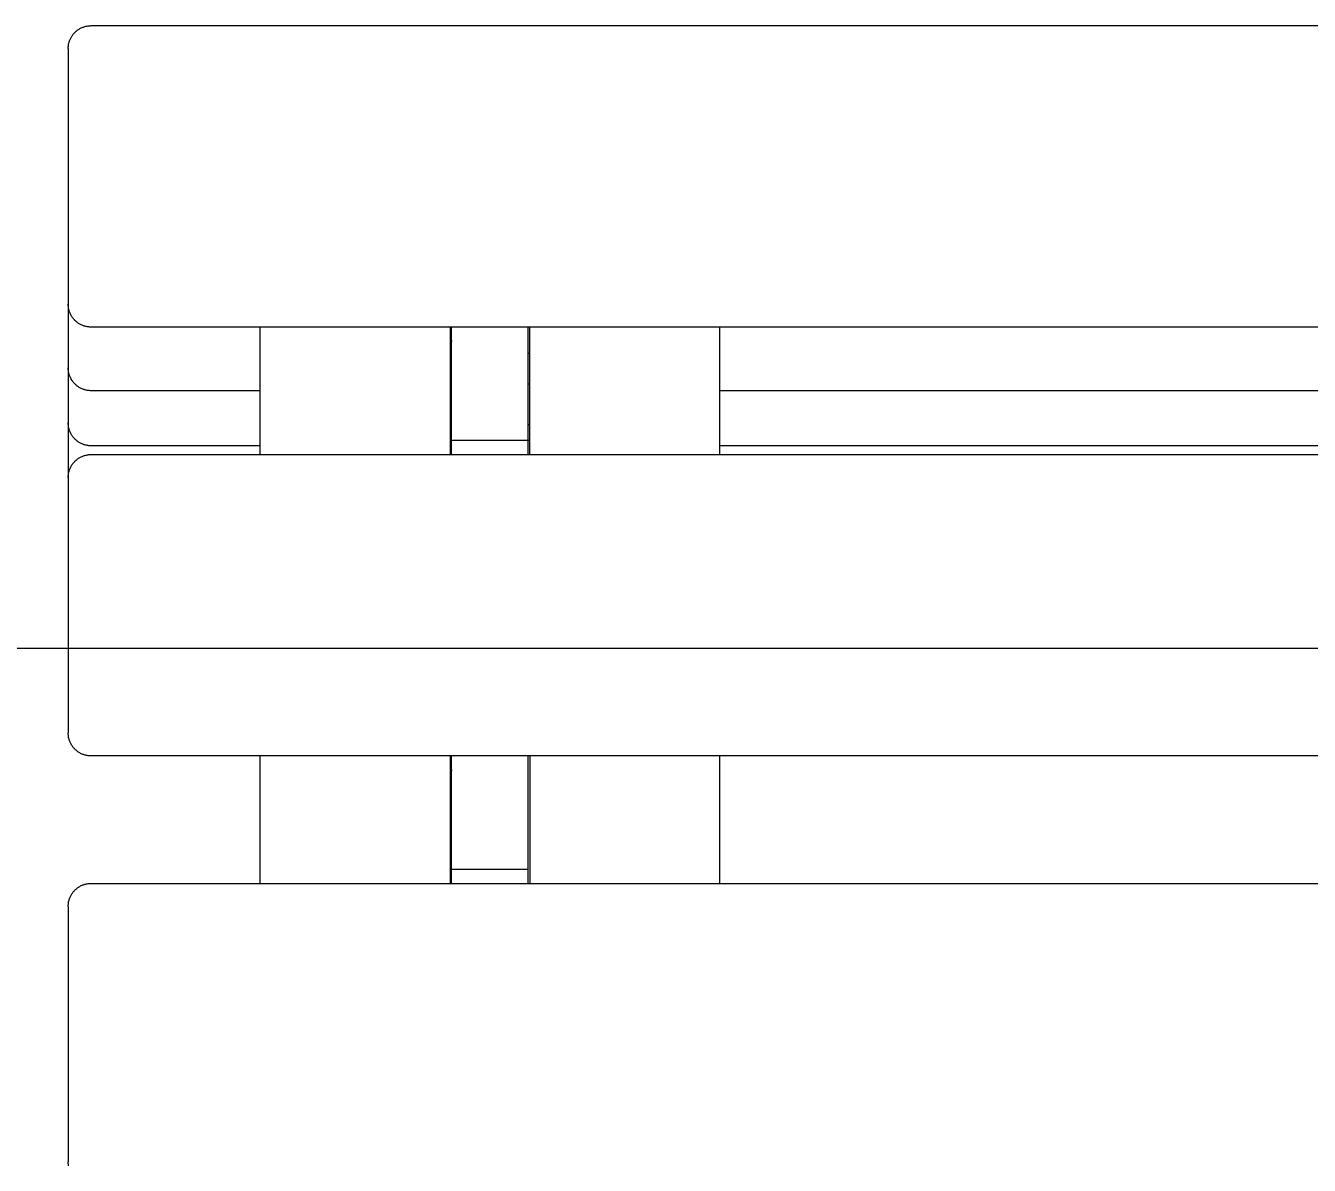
# Model space of a CAD drawing. Header units: millimetres. Extents: x -213 to 4577, y -424 to 2634.
# Drawn here: x 125.4 to 292.8, y 1005.8 to 1154.5 of the extents above; entities that cross this region are included whole.
import ezdxf

# ---------------------------------------------------------------- set-up
doc = ezdxf.new("R2010")
doc.units = ezdxf.units.MM
doc.layers.add('ZANO_R', color=7, linetype='Continuous', lineweight=0)
doc.layers.add('ZANO_W', color=1, linetype='Continuous', lineweight=0)
doc.styles.add('Arial', font='arial.ttf')
doc.styles.get("Standard").update_dxf_attribs({"font": 'ARIALUNI.TTF'})
doc.dimstyles.new('pl i ang', dxfattribs={"dimtxt": 50, "dimasz": 50, "dimexe": 1.25, "dimexo": 0.625, "dimgap": 10, "dimtad": 1, "dimtoh": 1, "dimtxsty": 'Standard', "dimcen": 2.5, "dimclrd": 1, "dimclre": 1, "dimclrt": 1, "dimadec": 0, "dimazin": 0, "dimtfac": 1, "dimtmove": 0, "dimatfit": 3, "dimfxl": 1, "dimarcsym": 1})

# ---------------------------------------------------------------- blocks, each defined once
blk = doc.blocks.new('*D431')
at = {"layer": 'ZANO_W', "color": 1, "lineweight": -2}
for p, q in [((123.92, 1154.52), (-47.8, 1154.52)), ((-37.8, 1114.52), (-37.8, 763.54)), ((123.92, 723.54), (-47.8, 723.54))]:
    blk.add_line(p, q, dxfattribs=at)
at = {"layer": 'ZANO_W', "color": 1}
for points in [[(-31.14, 1114.52), (-44.47, 1114.52), (-37.8, 1154.52)], [(-44.47, 763.54), (-31.14, 763.54), (-37.8, 723.54)]]:
    blk.add_solid(points, dxfattribs=at)
at = {"layer": 'ZANO_W', "color": 1, "insert": (-68.24, 939.03), "char_height": 40, "attachment_point": 5, "rotation": 90, "style": 'Arial'}
blk.add_mtext('431', dxfattribs=at)

msp = doc.modelspace()

# ---------------------------------------------------------------- linework, layer by layer
at = {"layer": 'ZANO_R'}
for p, q in [((131.66, 1153.49), (131.73, 1153.56)), ((131.73, 1153.56), (131.8, 1153.64)), ((131.8, 1153.64), (131.87, 1153.71)), ((131.87, 1153.71), (131.95, 1153.78)), ((131.95, 1153.78), (132.03, 1153.84)), ((132.03, 1153.84), (132.11, 1153.91)), ((132.11, 1153.91), (132.19, 1153.97)), ((132.19, 1153.97), (132.28, 1154.02)), ((132.28, 1154.02), (132.36, 1154.08)), ((132.36, 1154.08), (132.45, 1154.13)), ((132.45, 1154.13), (132.54, 1154.18)), ((132.54, 1154.18), (132.63, 1154.23)), ((132.63, 1154.23), (132.73, 1154.27)), ((132.73, 1154.27), (132.82, 1154.31)), ((132.82, 1154.31), (132.92, 1154.34)), ((132.92, 1154.34), (133.01, 1154.38)), ((133.01, 1154.38), (133.11, 1154.4)), ((133.11, 1154.4), (133.21, 1154.43)), ((133.21, 1154.43), (133.31, 1154.45)), ((133.31, 1154.45), (133.41, 1154.47)), ((133.41, 1154.47), (133.51, 1154.49)), ((133.51, 1154.49), (133.61, 1154.5)), ((133.61, 1154.5), (133.72, 1154.51)), ((133.72, 1154.51), (133.82, 1154.51)), ((133.82, 1154.51), (133.92, 1154.52)), ((133.92, 1154.52), (1927.92, 1154.52)), ((130.94, 1151.82), (130.95, 1151.92)), ((130.95, 1151.92), (130.96, 1152.03)), ((130.96, 1152.03), (130.98, 1152.13)), ((130.98, 1152.13), (131.01, 1152.23)), ((131.01, 1152.23), (131.03, 1152.33)), ((131.03, 1152.33), (131.06, 1152.42)), ((131.06, 1152.42), (131.09, 1152.52)), ((131.09, 1152.52), (131.13, 1152.62)), ((131.13, 1152.62), (131.17, 1152.71)), ((131.17, 1152.71), (131.21, 1152.8)), ((131.21, 1152.8), (131.26, 1152.9)), ((131.26, 1152.9), (131.31, 1152.99)), ((131.31, 1152.99), (131.36, 1153.07)), ((131.36, 1153.07), (131.41, 1153.16)), ((131.41, 1153.16), (131.47, 1153.25)), ((131.47, 1153.25), (131.53, 1153.33)), ((131.53, 1153.33), (131.59, 1153.41)), ((131.59, 1153.41), (131.66, 1153.49)), ((130.92, 1151.62), (130.93, 1151.72)), ((130.92, 1151.52), (130.92, 1151.62)), ((130.92, 1151.52), (130.92, 1150.16)), ((130.93, 1151.72), (130.94, 1151.82)), ((130.92, 1150.16), (130.92, 1118.19)), ((130.92, 1118.19), (130.92, 1114.14)), ((130.92, 1118.09), (130.92, 1118.19)), ((130.93, 1117.99), (130.92, 1118.09)), ((130.94, 1117.89), (130.93, 1117.99)), ((130.95, 1117.78), (130.94, 1117.89)), ((130.96, 1117.68), (130.95, 1117.78)), ((130.98, 1117.58), (130.96, 1117.68)), ((131.01, 1117.48), (130.98, 1117.58)), ((131.03, 1117.38), (131.01, 1117.48)), ((131.06, 1117.29), (131.03, 1117.38)), ((131.09, 1117.19), (131.06, 1117.29)), ((131.13, 1117.09), (131.09, 1117.19)), ((131.17, 1117), (131.13, 1117.09)), ((131.21, 1116.9), (131.17, 1117)), ((131.26, 1116.81), (131.21, 1116.9)), ((131.31, 1116.72), (131.26, 1116.81)), ((131.36, 1116.63), (131.31, 1116.72)), ((131.41, 1116.55), (131.36, 1116.63)), ((131.47, 1116.46), (131.41, 1116.55)), ((131.53, 1116.38), (131.47, 1116.46)), ((131.59, 1116.3), (131.53, 1116.38)), ((131.66, 1116.22), (131.59, 1116.3)), ((131.73, 1116.15), (131.66, 1116.22)), ((131.8, 1116.07), (131.73, 1116.15)), ((131.87, 1116), (131.8, 1116.07)), ((131.95, 1115.93), (131.87, 1116)), ((132.03, 1115.87), (131.95, 1115.93)), ((132.11, 1115.8), (132.03, 1115.87)), ((132.19, 1115.74), (132.11, 1115.8)), ((132.28, 1115.68), (132.19, 1115.74)), ((132.36, 1115.63), (132.28, 1115.68)), ((132.45, 1115.58), (132.36, 1115.63)), ((132.54, 1115.53), (132.45, 1115.58)), ((132.63, 1115.48), (132.54, 1115.53)), ((132.73, 1115.44), (132.63, 1115.48)), ((132.82, 1115.4), (132.73, 1115.44)), ((132.92, 1115.37), (132.82, 1115.4)), ((133.01, 1115.33), (132.92, 1115.37)), ((133.11, 1115.3), (133.01, 1115.33)), ((133.21, 1115.28), (133.11, 1115.3)), ((133.31, 1115.26), (133.21, 1115.28)), ((133.41, 1115.24), (133.31, 1115.26)), ((133.51, 1115.22), (133.41, 1115.24)), ((133.61, 1115.21), (133.51, 1115.22)), ((133.72, 1115.2), (133.61, 1115.21)), ((133.82, 1115.19), (133.72, 1115.2)), ((133.92, 1115.19), (133.82, 1115.19)), ((1927.92, 1115.19), (133.92, 1115.19)), ((155.92, 1115.19), (155.92, 1098.57)), ((180.72, 1115.19), (180.72, 1098.57)), ((180.92, 1113.39), (180.92, 1115.19)), ((190.92, 1113.39), (190.92, 1115.19)), ((191.12, 1098.57), (191.12, 1115.19)), ((215.92, 1098.57), (215.92, 1115.19)), ((130.92, 1114.14), (130.92, 1109.89)), ((180.92, 1113.39), (180.92, 1113.26)), ((190.92, 1113.26), (190.92, 1113.39)), ((180.92, 1111.73), (180.72, 1111.73)), ((180.92, 1103.27), (180.92, 1113.26)), ((190.92, 1103.27), (190.92, 1113.26)), ((191.12, 1111.73), (190.92, 1111.73)), ((130.92, 1109.89), (130.92, 1106.96)), ((130.92, 1109.79), (130.92, 1109.89)), ((130.93, 1109.68), (130.92, 1109.79)), ((130.94, 1109.58), (130.93, 1109.68)), ((130.95, 1109.48), (130.94, 1109.58)), ((130.96, 1109.38), (130.95, 1109.48)), ((130.98, 1109.28), (130.96, 1109.38)), ((131.01, 1109.18), (130.98, 1109.28)), ((131.03, 1109.08), (131.01, 1109.18)), ((131.06, 1108.98), (131.03, 1109.08)), ((131.09, 1108.88), (131.06, 1108.98)), ((131.13, 1108.79), (131.09, 1108.88)), ((131.17, 1108.69), (131.13, 1108.79)), ((131.21, 1108.6), (131.17, 1108.69)), ((131.26, 1108.51), (131.21, 1108.6)), ((131.31, 1108.42), (131.26, 1108.51)), ((131.36, 1108.33), (131.31, 1108.42)), ((130.92, 1106.96), (130.92, 1102.71)), ((131.41, 1108.24), (131.36, 1108.33)), ((131.47, 1108.16), (131.41, 1108.24)), ((131.53, 1108.08), (131.47, 1108.16)), ((131.59, 1108), (131.53, 1108.08)), ((131.66, 1107.92), (131.59, 1108)), ((131.73, 1107.84), (131.66, 1107.92)), ((131.8, 1107.77), (131.73, 1107.84)), ((131.87, 1107.7), (131.8, 1107.77)), ((131.95, 1107.63), (131.87, 1107.7)), ((132.03, 1107.56), (131.95, 1107.63)), ((132.11, 1107.5), (132.03, 1107.56)), ((132.19, 1107.44), (132.11, 1107.5)), ((132.28, 1107.38), (132.19, 1107.44)), ((132.36, 1107.33), (132.28, 1107.38)), ((132.45, 1107.27), (132.36, 1107.33)), ((132.54, 1107.22), (132.45, 1107.27)), ((132.63, 1107.18), (132.54, 1107.22)), ((132.73, 1107.14), (132.63, 1107.18)), ((132.82, 1107.1), (132.73, 1107.14)), ((132.92, 1107.06), (132.82, 1107.1)), ((133.01, 1107.03), (132.92, 1107.06)), ((133.11, 1107), (133.01, 1107.03)), ((133.21, 1106.97), (133.11, 1107)), ((133.31, 1106.95), (133.21, 1106.97)), ((133.41, 1106.93), (133.31, 1106.95)), ((133.51, 1106.92), (133.41, 1106.93)), ((133.61, 1106.9), (133.51, 1106.92)), ((133.72, 1106.9), (133.61, 1106.9)), ((133.82, 1106.89), (133.72, 1106.9)), ((133.92, 1106.89), (133.82, 1106.89)), ((155.92, 1106.89), (133.92, 1106.89)), ((180.92, 1107.76), (180.72, 1107.76)), ((191.12, 1107.76), (190.92, 1107.76)), ((1000.92, 1106.89), (215.92, 1106.89)), ((130.92, 1102.71), (130.92, 1099.78)), ((130.92, 1102.61), (130.92, 1102.71)), ((130.93, 1102.5), (130.92, 1102.61)), ((130.94, 1102.4), (130.93, 1102.5)), ((130.95, 1102.3), (130.94, 1102.4)), ((130.96, 1102.2), (130.95, 1102.3)), ((130.98, 1102.1), (130.96, 1102.2)), ((131.01, 1102), (130.98, 1102.1)), ((131.03, 1101.9), (131.01, 1102)), ((131.06, 1101.8), (131.03, 1101.9)), ((131.09, 1101.7), (131.06, 1101.8)), ((131.13, 1101.61), (131.09, 1101.7)), ((180.72, 1102.49), (180.82, 1102.5)), ((180.82, 1102.5), (180.92, 1102.51)), ((180.92, 1100.4), (180.92, 1103.27)), ((190.92, 1100.4), (190.92, 1103.27)), ((190.92, 1102.51), (191.02, 1102.5)), ((191.02, 1102.5), (191.12, 1102.49)), ((131.17, 1101.51), (131.13, 1101.61)), ((131.21, 1101.42), (131.17, 1101.51)), ((131.26, 1101.33), (131.21, 1101.42)), ((131.31, 1101.24), (131.26, 1101.33)), ((131.36, 1101.15), (131.31, 1101.24)), ((131.41, 1101.06), (131.36, 1101.15)), ((131.47, 1100.98), (131.41, 1101.06)), ((131.53, 1100.89), (131.47, 1100.98)), ((131.59, 1100.81), (131.53, 1100.89)), ((131.66, 1100.74), (131.59, 1100.81)), ((131.73, 1100.66), (131.66, 1100.74)), ((131.8, 1100.59), (131.73, 1100.66)), ((131.87, 1100.51), (131.8, 1100.59)), ((131.95, 1100.45), (131.87, 1100.51)), ((132.03, 1100.38), (131.95, 1100.45)), ((132.11, 1100.32), (132.03, 1100.38)), ((132.19, 1100.26), (132.11, 1100.32)), ((132.28, 1100.2), (132.19, 1100.26)), ((132.36, 1100.14), (132.28, 1100.2)), ((132.45, 1100.09), (132.36, 1100.14)), ((132.54, 1100.04), (132.45, 1100.09)), ((132.63, 1100), (132.54, 1100.04)), ((132.73, 1099.96), (132.63, 1100)), ((180.82, 1100.41), (180.72, 1100.42)), ((180.92, 1100.4), (180.82, 1100.41)), ((180.92, 1098.57), (180.92, 1100.4)), ((190.92, 1100.4), (180.92, 1100.4)), ((191.02, 1100.41), (190.92, 1100.4)), ((190.92, 1098.57), (190.92, 1100.4)), ((191.12, 1100.42), (191.02, 1100.41)), ((130.92, 1099.78), (130.92, 1095.57)), ((132.63, 1098.27), (132.73, 1098.32)), ((132.82, 1099.92), (132.73, 1099.96)), ((132.73, 1098.32), (132.82, 1098.36)), ((132.92, 1099.88), (132.82, 1099.92)), ((132.82, 1098.36), (132.92, 1098.39)), ((133.01, 1099.85), (132.92, 1099.88)), ((132.92, 1098.39), (133.01, 1098.43)), ((133.11, 1099.82), (133.01, 1099.85)), ((133.01, 1098.43), (133.11, 1098.45)), ((133.21, 1099.79), (133.11, 1099.82)), ((133.11, 1098.45), (133.21, 1098.48)), ((133.31, 1099.77), (133.21, 1099.79)), ((133.21, 1098.48), (133.31, 1098.5)), ((133.41, 1099.75), (133.31, 1099.77)), ((133.31, 1098.5), (133.41, 1098.52)), ((133.51, 1099.74), (133.41, 1099.75)), ((133.41, 1098.52), (133.51, 1098.54)), ((133.61, 1099.72), (133.51, 1099.74)), ((133.51, 1098.54), (133.61, 1098.55)), ((133.72, 1099.71), (133.61, 1099.72)), ((133.61, 1098.55), (133.72, 1098.56)), ((133.82, 1099.71), (133.72, 1099.71)), ((133.72, 1098.56), (133.82, 1098.56)), ((133.92, 1099.71), (133.82, 1099.71)), ((133.82, 1098.56), (133.92, 1098.57)), ((155.92, 1099.71), (133.92, 1099.71)), ((133.92, 1098.57), (1927.92, 1098.57)), ((1000.92, 1099.71), (215.92, 1099.71)), ((131.09, 1096.57), (131.13, 1096.67)), ((131.13, 1096.67), (131.17, 1096.76)), ((131.17, 1096.76), (131.21, 1096.85)), ((131.21, 1096.85), (131.26, 1096.95)), ((131.26, 1096.95), (131.31, 1097.04)), ((131.31, 1097.04), (131.36, 1097.12)), ((131.36, 1097.12), (131.41, 1097.21)), ((131.41, 1097.21), (131.47, 1097.3)), ((131.47, 1097.3), (131.53, 1097.38)), ((131.53, 1097.38), (131.59, 1097.46)), ((131.59, 1097.46), (131.66, 1097.54)), ((131.66, 1097.54), (131.73, 1097.61)), ((131.73, 1097.61), (131.8, 1097.69)), ((131.8, 1097.69), (131.87, 1097.76)), ((131.87, 1097.76), (131.95, 1097.83)), ((131.95, 1097.83), (132.03, 1097.89)), ((132.03, 1097.89), (132.11, 1097.96)), ((132.11, 1097.96), (132.19, 1098.02)), ((132.19, 1098.02), (132.28, 1098.07)), ((132.28, 1098.07), (132.36, 1098.13)), ((132.36, 1098.13), (132.45, 1098.18)), ((132.45, 1098.18), (132.54, 1098.23)), ((132.54, 1098.23), (132.63, 1098.27)), ((130.92, 1095.67), (130.93, 1095.77)), ((130.92, 1095.57), (130.92, 1095.67)), ((130.92, 1095.57), (130.92, 1094.21)), ((130.93, 1095.77), (130.94, 1095.87)), ((130.94, 1095.87), (130.95, 1095.97)), ((130.95, 1095.97), (130.96, 1096.08)), ((130.96, 1096.08), (130.98, 1096.18)), ((130.98, 1096.18), (131.01, 1096.28)), ((131.01, 1096.28), (131.03, 1096.38)), ((131.03, 1096.38), (131.06, 1096.47)), ((131.06, 1096.47), (131.09, 1096.57)), ((130.92, 1094.21), (130.92, 1062.24)), ((130.92, 1062.14), (130.92, 1062.24)), ((130.93, 1062.04), (130.92, 1062.14)), ((130.94, 1061.94), (130.93, 1062.04)), ((130.95, 1061.83), (130.94, 1061.94)), ((130.96, 1061.73), (130.95, 1061.83)), ((130.98, 1061.63), (130.96, 1061.73)), ((131.01, 1061.53), (130.98, 1061.63)), ((131.03, 1061.43), (131.01, 1061.53)), ((131.06, 1061.34), (131.03, 1061.43)), ((131.09, 1061.24), (131.06, 1061.34)), ((131.13, 1061.14), (131.09, 1061.24)), ((131.17, 1061.05), (131.13, 1061.14)), ((131.21, 1060.95), (131.17, 1061.05)), ((131.26, 1060.86), (131.21, 1060.95)), ((131.31, 1060.77), (131.26, 1060.86)), ((131.36, 1060.68), (131.31, 1060.77)), ((131.41, 1060.6), (131.36, 1060.68)), ((131.47, 1060.51), (131.41, 1060.6)), ((131.53, 1060.43), (131.47, 1060.51)), ((131.59, 1060.35), (131.53, 1060.43)), ((131.66, 1060.27), (131.59, 1060.35)), ((131.73, 1060.2), (131.66, 1060.27)), ((131.8, 1060.12), (131.73, 1060.2)), ((131.87, 1060.05), (131.8, 1060.12)), ((131.95, 1059.98), (131.87, 1060.05)), ((132.03, 1059.92), (131.95, 1059.98)), ((132.11, 1059.85), (132.03, 1059.92)), ((132.19, 1059.79), (132.11, 1059.85)), ((132.28, 1059.73), (132.19, 1059.79)), ((132.36, 1059.68), (132.28, 1059.73)), ((132.45, 1059.63), (132.36, 1059.68)), ((132.54, 1059.58), (132.45, 1059.63)), ((132.63, 1059.53), (132.54, 1059.58)), ((132.73, 1059.49), (132.63, 1059.53)), ((132.82, 1059.45), (132.73, 1059.49)), ((132.92, 1059.42), (132.82, 1059.45)), ((133.01, 1059.38), (132.92, 1059.42)), ((133.11, 1059.35), (133.01, 1059.38)), ((133.21, 1059.33), (133.11, 1059.35)), ((133.31, 1059.31), (133.21, 1059.33)), ((133.41, 1059.29), (133.31, 1059.31)), ((133.51, 1059.27), (133.41, 1059.29)), ((133.61, 1059.26), (133.51, 1059.27)), ((133.72, 1059.25), (133.61, 1059.26)), ((133.82, 1059.24), (133.72, 1059.25)), ((133.92, 1059.24), (133.82, 1059.24)), ((1927.92, 1059.24), (133.92, 1059.24)), ((155.92, 1059.24), (155.92, 1042.62)), ((180.72, 1059.24), (180.72, 1042.62)), ((180.92, 1057.44), (180.92, 1059.24)), ((190.92, 1057.44), (190.92, 1059.24)), ((191.12, 1059.24), (191.12, 1042.62)), ((215.92, 1042.62), (215.92, 1059.24)), ((180.92, 1057.44), (180.92, 1057.31)), ((180.92, 1047.32), (180.92, 1057.31)), ((190.92, 1057.31), (190.92, 1057.44)), ((190.92, 1047.32), (190.92, 1057.31)), ((180.92, 1044.45), (180.92, 1047.32)), ((190.92, 1044.45), (190.92, 1047.32)), ((180.92, 1042.62), (180.92, 1044.45)), ((190.92, 1044.45), (180.92, 1044.45)), ((190.92, 1042.62), (190.92, 1044.45)), ((131.47, 1041.35), (131.53, 1041.43)), ((131.53, 1041.43), (131.59, 1041.51)), ((131.59, 1041.51), (131.66, 1041.59)), ((131.66, 1041.59), (131.73, 1041.66)), ((131.73, 1041.66), (131.8, 1041.74)), ((131.8, 1041.74), (131.87, 1041.81)), ((131.87, 1041.81), (131.95, 1041.88)), ((131.95, 1041.88), (132.03, 1041.94)), ((132.03, 1041.94), (132.11, 1042.01)), ((132.11, 1042.01), (132.19, 1042.07)), ((132.19, 1042.07), (132.28, 1042.12)), ((132.28, 1042.12), (132.36, 1042.18)), ((132.36, 1042.18), (132.45, 1042.23)), ((132.45, 1042.23), (132.54, 1042.28)), ((132.54, 1042.28), (132.63, 1042.32)), ((132.63, 1042.32), (132.73, 1042.37)), ((132.73, 1042.37), (132.82, 1042.41)), ((132.82, 1042.41), (132.92, 1042.44)), ((132.92, 1042.44), (133.01, 1042.48)), ((133.01, 1042.48), (133.11, 1042.5)), ((133.11, 1042.5), (133.21, 1042.53)), ((133.21, 1042.53), (133.31, 1042.55)), ((133.31, 1042.55), (133.41, 1042.57)), ((133.41, 1042.57), (133.51, 1042.59)), ((133.51, 1042.59), (133.61, 1042.6)), ((133.61, 1042.6), (133.72, 1042.61)), ((133.72, 1042.61), (133.82, 1042.61)), ((133.82, 1042.61), (133.92, 1042.62)), ((133.92, 1042.62), (1927.92, 1042.62)), ((130.92, 1039.72), (130.93, 1039.82)), ((130.92, 1039.62), (130.92, 1039.72)), ((130.93, 1039.82), (130.94, 1039.92)), ((130.94, 1039.92), (130.95, 1040.02)), ((130.95, 1040.02), (130.96, 1040.13)), ((130.96, 1040.13), (130.98, 1040.23)), ((130.98, 1040.23), (131.01, 1040.33)), ((131.01, 1040.33), (131.03, 1040.43)), ((131.03, 1040.43), (131.06, 1040.52)), ((131.06, 1040.52), (131.09, 1040.62)), ((131.09, 1040.62), (131.13, 1040.72)), ((131.13, 1040.72), (131.17, 1040.81)), ((131.17, 1040.81), (131.21, 1040.9)), ((131.21, 1040.9), (131.26, 1041)), ((131.26, 1041), (131.31, 1041.09)), ((131.31, 1041.09), (131.36, 1041.17)), ((131.36, 1041.17), (131.41, 1041.26)), ((131.41, 1041.26), (131.47, 1041.35)), ((130.92, 1039.62), (130.92, 1038.26)), ((130.92, 1038.26), (130.92, 1006.29)), ((130.92, 1006.19), (130.92, 1006.29)), ((130.93, 1006.09), (130.92, 1006.19)), ((130.94, 1005.99), (130.93, 1006.09)), ((130.95, 1005.88), (130.94, 1005.99)), ((130.96, 1005.78), (130.95, 1005.88))]:
    msp.add_line(p, q, dxfattribs=at)
msp.add_lwpolyline([(18.92, 1073.3), (2042.92, 1073.3), (2042.92, 673.3), (18.92, 673.3)], close=True, dxfattribs=at)

# ---------------------------------------------------------------- dimensions: what is measured, and where the dimension line sits
at = {"layer": 'ZANO_W'}
dim = msp.add_linear_dim(base=(-37.8, 723.54), p1=(133.92, 1154.52), p2=(133.92, 723.54), angle=90, dimstyle='pl i ang', override={"dimtxt": 40, "dimasz": 40, "dimexe": 10, "dimexo": 10, "dimtoh": 0, "dimdec": 0, "dimtxsty": 'Arial', "dimtdec": 0, "dimtmove": 1}, dxfattribs=at)
dim.commit()
dim.dimension.update_dxf_attribs({"geometry": '*D431', "text_midpoint": (-68.24, 939.03)})

doc.saveas('drawing.dxf')
